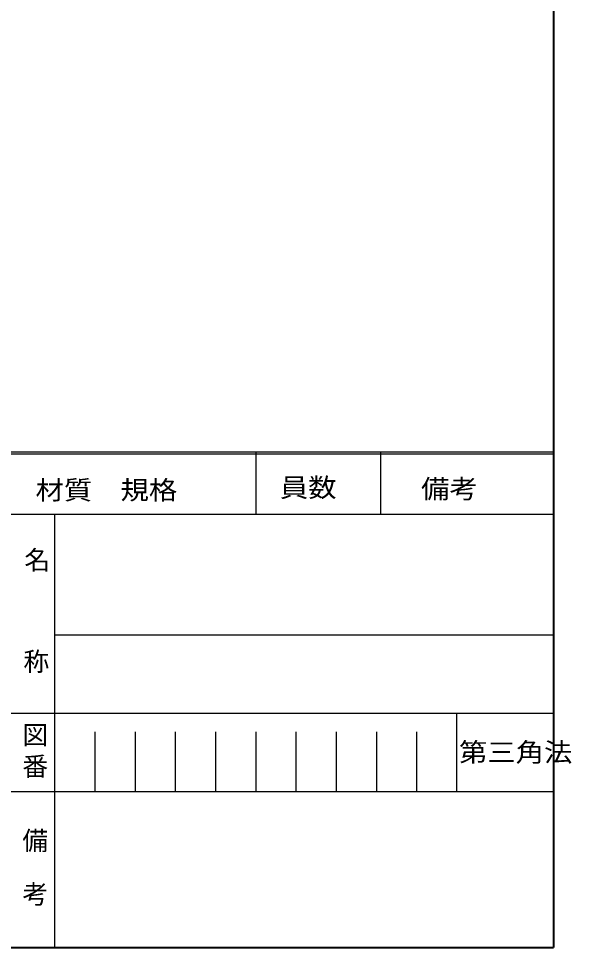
# Model space of a CAD drawing. Units: millimetres on the paper. Extents: x -288 to 1485, y -698 to 177.
# Drawn here: x 1372.7 to 1458.6, y -216.7 to -72.4 of the extents above; entities that cross this region are included whole.
import ezdxf
from ezdxf.enums import TextEntityAlignment as Align

# ---------------------------------------------------------------- set-up
doc = ezdxf.new("R2010")
doc.units = ezdxf.units.MM
doc.layers.add('0-1_外形1', color=3, linetype='Continuous', lineweight=25)
doc.styles.add('ＭＳ ゴシック', font='')
doc.styles.get('ＭＳ ゴシック').set_extended_font_data('MS Gothic')

msp = doc.modelspace()

# ---------------------------------------------------------------- linework, layer by layer
at = {"layer": '0-1_外形1', "color": 5, "lineweight": 40}
for p in [(1455.759, 162.252), (911.384, -216.73)]:
    msp.add_line(p, (1455.759, -216.73), dxfattribs=at)
at = {"layer": '0-1_外形1'}
for p, q in [((1455.759, -139.75), (1305.819, -139.75)), ((1409.527, -139.75), (1409.527, -149.46)), ((1428.894, -139.75), (1428.894, -149.46)), ((1455.759, -140.089), (1305.819, -140.089)), ((1455.759, -149.46), (1305.819, -149.46)), ((1378.29, -149.46), (1378.29, -216.73)), ((1455.759, -168.203), (1378.29, -168.203)), ((1455.759, -180.385), (1305.819, -180.385)), ((1440.765, -192.568), (1440.765, -180.362)), ((1384.537, -183.247), (1384.537, -192.568)), ((1390.785, -183.247), (1390.785, -192.568)), ((1397.032, -183.247), (1397.032, -192.568)), ((1403.28, -183.247), (1403.28, -192.568)), ((1409.527, -183.247), (1409.527, -192.568)), ((1415.775, -183.247), (1415.775, -192.568)), ((1422.022, -183.247), (1422.022, -192.568)), ((1428.27, -183.247), (1428.27, -192.568)), ((1434.517, -183.247), (1434.517, -192.568)), ((1455.759, -192.568), (1305.819, -192.568))]:
    msp.add_line(p, q, dxfattribs=at)

# ---------------------------------------------------------------- texts
at = {"layer": '0-1_外形1', "color": 1, "style": 'ＭＳ ゴシック', "width": 1.1}
for s, p in [('材質\u3000規格', (1375.338, -148.007)), ('員数', (1413.275, -147.622)), ('備考', (1435.203, -147.814)), ('第三角法', (1441.094, -188.744))]:
    msp.add_text(s, height=2.933, dxfattribs=at).set_placement(p, align=Align.BOTTOM_LEFT)
at = {"layer": '0-1_外形1', "color": 1, "style": 'ＭＳ ゴシック'}
for s, p in [('名', (1373.59, -158.877)), ('称', (1373.461, -174.65)), ('図', (1373.29, -186.062)), ('番', (1373.29, -190.935)), ('備', (1373.29, -202.475)), ('考', (1373.29, -210.81))]:
    msp.add_text(s, height=2.933, dxfattribs=at).set_placement(p, align=Align.BOTTOM_LEFT)

doc.saveas('drawing.dxf')
